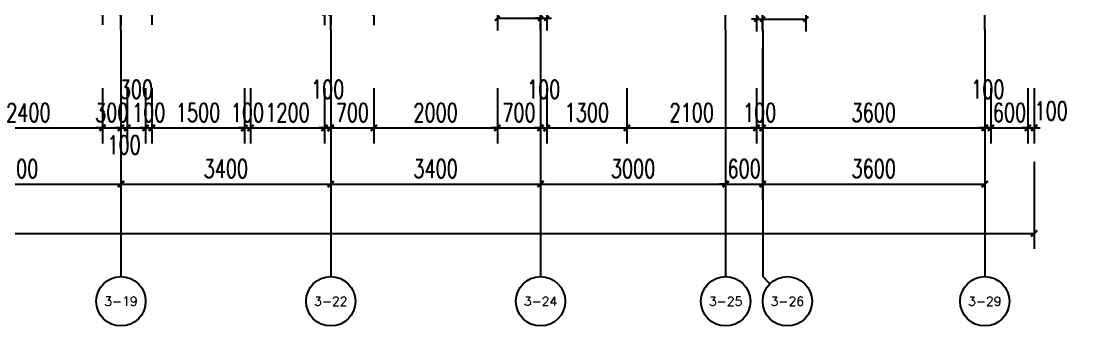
# Model space of a CAD drawing. Extents: x -59851 to 653804, y -249523 to 437614.
# Drawn here: x -11734 to 5299, y 1697 to 6638 of the extents above; entities that cross this region are included whole.
import ezdxf
from ezdxf.enums import TextEntityAlignment as Align

# ---------------------------------------------------------------- set-up
doc = ezdxf.new("R2010")
doc.units = 0
doc.header["$LTSCALE"] = 1000
doc.header["$MEASUREMENT"] = 0
for name, color, linetype in [('A-第三道尺寸线', 105, 'Continuous'), ('AXIS', 3, 'Continuous'), ('AXIS_TEXT', 7, 'Continuous'), ('DOTE', 16, 'Continuous')]:
    doc.layers.add(name, color=color, linetype=linetype)
doc.layers.add('A-第四道尺寸线(线脚尺寸)', color=105, linetype='Continuous', lineweight=5)
doc.styles.add('_TCH_AXIS', font='COMPLEX', dxfattribs={"bigfont": 'GBCBIG'})
doc.styles.add('_TCH_DIM_T3', font='SIMPLEX.shx', dxfattribs={"width": 0.705882, "bigfont": 'GBCBIG.shx'})
doc.styles.add('COMPLEX', font='COMPLEX')
doc.dimstyles.new('_TCH_ARCH&&100', dxfattribs={"dimtxt": 297.5, "dimasz": 100, "dimexe": 250, "dimexo": 300, "dimgap": 100, "dimtad": 1, "dimdec": 0, "dimzin": 0, "dimdsep": 46, "dimtxsty": '_TCH_DIM_T3', "dimblk": 'ARCHTICK', "dimcen": 0.09, "dimclrt": 7, "dimazin": 2, "dimtfac": 1, "dimtdec": 0, "dimtix": 1, "dimtmove": 2, "dimatfit": 3, "dimfxl": 0, "dimtolj": 1, "dimtzin": 0, "dimarcsym": 0})
doc.dimstyles.new('_TCH_ARCH&&80', dxfattribs={"dimtxt": 238, "dimasz": 80, "dimexe": 200, "dimexo": 240, "dimgap": 80, "dimtad": 1, "dimdec": 0, "dimzin": 0, "dimdsep": 46, "dimtxsty": '_TCH_DIM_T3', "dimblk": 'ARCHTICK', "dimcen": 0.09, "dimclrt": 7, "dimazin": 2, "dimtfac": 1, "dimtdec": 0, "dimtix": 1, "dimtmove": 2, "dimatfit": 3, "dimfxl": 0, "dimtolj": 1, "dimtzin": 0, "dimarcsym": 0})

# ---------------------------------------------------------------- blocks, each defined once
blk = doc.blocks.new('zhouxianssceng0329')
at = {"layer": 'DOTE'}
for p, q in [((3886, 132090), (3886, 156469)), ((-3314, 132090), (-3314, 148798)), ((-314, 132090), (-314, 144298)), ((-10114, 132090), (-10114, 143398)), ((-6714, 132090), (-6714, 143398)), ((286, 132090), (286, 140298))]:
    blk.add_line(p, q, dxfattribs=at)
blk = doc.blocks.new('_ArchTick')
at = {"color": 0, "linetype": 'ByBlock', "const_width": 0.4}
blk.add_lwpolyline([(-0.5, -0.5), (0.5, 0.5)], dxfattribs=at)
blk = doc.blocks.new('*D472')
at = {"layer": 'A-第四道尺寸线(线脚尺寸)', "color": 0, "lineweight": -2, "transparency": 16777216}
for p, q in [((-10414, 13758), (-10414, 13370)), ((-10114, 13758), (-10114, 13370)), ((-10414, 13570), (-10114, 13570))]:
    blk.add_line(p, q, dxfattribs=at)
at = {"layer": 'Defpoints', "color": 0, "transparency": 16777216}
for p in [(-10414, 13998), (-10114, 13998), (-10114, 13570)]:
    blk.add_point(p, dxfattribs=at)
at = {"layer": 'A-第四道尺寸线(线脚尺寸)', "color": 0, "lineweight": -2, "transparency": 16777216, "xscale": 80, "yscale": 80, "zscale": 80, "rotation": 180}
blk.add_blockref('_ArchTick', (-10414, 13570), dxfattribs=at)
at = {"layer": 'A-第四道尺寸线(线脚尺寸)', "color": 0, "lineweight": -2, "transparency": 16777216, "xscale": 80, "yscale": 80, "zscale": 80}
blk.add_blockref('_ArchTick', (-10114, 13570), dxfattribs=at)
at = {"layer": 'A-第四道尺寸线(线脚尺寸)', "color": 7, "transparency": 16777216, "insert": (-10645, 13790), "char_height": 238, "attachment_point": 5, "style": '_TCH_DIM_T3'}
blk.add_mtext('\\A1;300', dxfattribs=at)
blk = doc.blocks.new('*D473')
at = {"layer": 'A-第四道尺寸线(线脚尺寸)', "color": 0, "lineweight": -2, "transparency": 16777216}
for p, q in [((-10114, 13758), (-10114, 13370)), ((-9614, 13758), (-9614, 13370)), ((-10114, 13570), (-10194, 13570)), ((-10114, 13570), (-9614, 13570)), ((-9614, 13570), (-9534, 13570))]:
    blk.add_line(p, q, dxfattribs=at)
at = {"layer": 'Defpoints', "color": 0, "transparency": 16777216}
for p in [(-10114, 13998), (-9614, 13998), (-9614, 13570)]:
    blk.add_point(p, dxfattribs=at)
at = {"layer": 'A-第四道尺寸线(线脚尺寸)', "color": 0, "lineweight": -2, "transparency": 16777216, "xscale": 80, "yscale": 80, "zscale": 80}
blk.add_blockref('_ArchTick', (-10114, 13570), dxfattribs=at)
at = {"layer": 'A-第四道尺寸线(线脚尺寸)', "color": 0, "lineweight": -2, "transparency": 16777216, "xscale": 80, "yscale": 80, "zscale": 80, "rotation": 180}
blk.add_blockref('_ArchTick', (-9614, 13570), dxfattribs=at)
at = {"layer": 'A-第四道尺寸线(线脚尺寸)', "color": 7, "transparency": 16777216, "insert": (-9864, 13769), "char_height": 238, "attachment_point": 5, "style": '_TCH_DIM_T3'}
blk.add_mtext('\\A1;500', dxfattribs=at)
blk = doc.blocks.new('*D475')
at = {"layer": 'A-第四道尺寸线(线脚尺寸)', "color": 0, "lineweight": -2, "transparency": 16777216}
for p, q in [((-6814, 13758), (-6814, 13362)), ((-6714, 13758), (-6714, 13362)), ((-6814, 13562), (-6894, 13562)), ((-6814, 13562), (-6714, 13562)), ((-6714, 13562), (-6634, 13562))]:
    blk.add_line(p, q, dxfattribs=at)
at = {"layer": 'Defpoints', "color": 0, "transparency": 16777216}
for p in [(-6814, 13998), (-6714, 13998), (-6714, 13562)]:
    blk.add_point(p, dxfattribs=at)
at = {"layer": 'A-第四道尺寸线(线脚尺寸)', "color": 0, "lineweight": -2, "transparency": 16777216, "xscale": 80, "yscale": 80, "zscale": 80}
blk.add_blockref('_ArchTick', (-6814, 13562), dxfattribs=at)
at = {"layer": 'A-第四道尺寸线(线脚尺寸)', "color": 0, "lineweight": -2, "transparency": 16777216, "xscale": 80, "yscale": 80, "zscale": 80, "rotation": 180}
blk.add_blockref('_ArchTick', (-6714, 13562), dxfattribs=at)
at = {"layer": 'A-第四道尺寸线(线脚尺寸)', "color": 7, "transparency": 16777216, "insert": (-7034, 13782), "char_height": 238, "attachment_point": 5, "style": '_TCH_DIM_T3'}
blk.add_mtext('\\A1;100', dxfattribs=at)
blk = doc.blocks.new('*D476')
at = {"layer": 'A-第四道尺寸线(线脚尺寸)', "color": 0, "lineweight": -2, "transparency": 16777216}
for p, q in [((-6714, 13758), (-6714, 13362)), ((-6014, 13758), (-6014, 13362)), ((-6714, 13562), (-6014, 13562))]:
    blk.add_line(p, q, dxfattribs=at)
at = {"layer": 'Defpoints', "color": 0, "transparency": 16777216}
for p in [(-6714, 13998), (-6014, 13998), (-6014, 13562)]:
    blk.add_point(p, dxfattribs=at)
at = {"layer": 'A-第四道尺寸线(线脚尺寸)', "color": 0, "lineweight": -2, "transparency": 16777216, "xscale": 80, "yscale": 80, "zscale": 80, "rotation": 180}
blk.add_blockref('_ArchTick', (-6714, 13562), dxfattribs=at)
at = {"layer": 'A-第四道尺寸线(线脚尺寸)', "color": 0, "lineweight": -2, "transparency": 16777216, "xscale": 80, "yscale": 80, "zscale": 80}
blk.add_blockref('_ArchTick', (-6014, 13562), dxfattribs=at)
at = {"layer": 'A-第四道尺寸线(线脚尺寸)', "color": 7, "transparency": 16777216, "insert": (-6364, 13761), "char_height": 238, "attachment_point": 5, "style": '_TCH_DIM_T3'}
blk.add_mtext('\\A1;700', dxfattribs=at)
blk = doc.blocks.new('*D479')
at = {"layer": 'A-第四道尺寸线(线脚尺寸)', "color": 0, "lineweight": -2, "transparency": 16777216}
for p, q in [((-4014, 13758), (-4014, 13274)), ((-3314, 13758), (-3314, 13274)), ((-4014, 13474), (-3314, 13474))]:
    blk.add_line(p, q, dxfattribs=at)
at = {"layer": 'Defpoints', "color": 0, "transparency": 16777216}
for p in [(-4014, 13998), (-3314, 13998), (-3314, 13474)]:
    blk.add_point(p, dxfattribs=at)
at = {"layer": 'A-第四道尺寸线(线脚尺寸)', "color": 0, "lineweight": -2, "transparency": 16777216, "xscale": 80, "yscale": 80, "zscale": 80, "rotation": 180}
blk.add_blockref('_ArchTick', (-4014, 13474), dxfattribs=at)
at = {"layer": 'A-第四道尺寸线(线脚尺寸)', "color": 0, "lineweight": -2, "transparency": 16777216, "xscale": 80, "yscale": 80, "zscale": 80}
blk.add_blockref('_ArchTick', (-3314, 13474), dxfattribs=at)
at = {"layer": 'A-第四道尺寸线(线脚尺寸)', "color": 7, "transparency": 16777216, "insert": (-3664, 13673), "char_height": 238, "attachment_point": 5, "style": '_TCH_DIM_T3'}
blk.add_mtext('\\A1;700', dxfattribs=at)
blk = doc.blocks.new('*D480')
at = {"layer": 'A-第四道尺寸线(线脚尺寸)', "color": 0, "lineweight": -2, "transparency": 16777216}
for p, q in [((-3314, 13758), (-3314, 13274)), ((-3214, 13758), (-3214, 13274)), ((-3314, 13474), (-3394, 13474)), ((-3314, 13474), (-3214, 13474)), ((-3214, 13474), (-3134, 13474))]:
    blk.add_line(p, q, dxfattribs=at)
at = {"layer": 'Defpoints', "color": 0, "transparency": 16777216}
for p in [(-3314, 13998), (-3214, 13998), (-3214, 13474)]:
    blk.add_point(p, dxfattribs=at)
at = {"layer": 'A-第四道尺寸线(线脚尺寸)', "color": 0, "lineweight": -2, "transparency": 16777216, "xscale": 80, "yscale": 80, "zscale": 80}
blk.add_blockref('_ArchTick', (-3314, 13474), dxfattribs=at)
at = {"layer": 'A-第四道尺寸线(线脚尺寸)', "color": 0, "lineweight": -2, "transparency": 16777216, "xscale": 80, "yscale": 80, "zscale": 80, "rotation": 180}
blk.add_blockref('_ArchTick', (-3214, 13474), dxfattribs=at)
at = {"layer": 'A-第四道尺寸线(线脚尺寸)', "color": 7, "transparency": 16777216, "insert": (-2994, 13694), "char_height": 238, "attachment_point": 5, "style": '_TCH_DIM_T3'}
blk.add_mtext('\\A1;100', dxfattribs=at)
blk = doc.blocks.new('*D481')
at = {"layer": 'A-第四道尺寸线(线脚尺寸)', "color": 0, "lineweight": -2, "transparency": 16777216}
for p, q in [((186, 13758), (186, 13261)), ((286, 13758), (286, 13261)), ((186, 13461), (106, 13461)), ((186, 13461), (286, 13461)), ((286, 13461), (366, 13461))]:
    blk.add_line(p, q, dxfattribs=at)
at = {"layer": 'Defpoints', "color": 0, "transparency": 16777216}
for p in [(186, 13998), (286, 13998), (286, 13461)]:
    blk.add_point(p, dxfattribs=at)
at = {"layer": 'A-第四道尺寸线(线脚尺寸)', "color": 0, "lineweight": -2, "transparency": 16777216, "xscale": 80, "yscale": 80, "zscale": 80}
blk.add_blockref('_ArchTick', (186, 13461), dxfattribs=at)
at = {"layer": 'A-第四道尺寸线(线脚尺寸)', "color": 0, "lineweight": -2, "transparency": 16777216, "xscale": 80, "yscale": 80, "zscale": 80, "rotation": 180}
blk.add_blockref('_ArchTick', (286, 13461), dxfattribs=at)
at = {"layer": 'A-第四道尺寸线(线脚尺寸)', "color": 7, "transparency": 16777216, "insert": (-34, 13681), "char_height": 238, "attachment_point": 5, "style": '_TCH_DIM_T3'}
blk.add_mtext('\\A1;100', dxfattribs=at)
blk = doc.blocks.new('*D482')
at = {"layer": 'A-第四道尺寸线(线脚尺寸)', "color": 0, "lineweight": -2, "transparency": 16777216}
for p, q in [((286, 13758), (286, 13261)), ((986, 13758), (986, 13261)), ((286, 13461), (986, 13461))]:
    blk.add_line(p, q, dxfattribs=at)
at = {"layer": 'Defpoints', "color": 0, "transparency": 16777216}
for p in [(286, 13998), (986, 13998), (986, 13461)]:
    blk.add_point(p, dxfattribs=at)
at = {"layer": 'A-第四道尺寸线(线脚尺寸)', "color": 0, "lineweight": -2, "transparency": 16777216, "xscale": 80, "yscale": 80, "zscale": 80, "rotation": 180}
blk.add_blockref('_ArchTick', (286, 13461), dxfattribs=at)
at = {"layer": 'A-第四道尺寸线(线脚尺寸)', "color": 0, "lineweight": -2, "transparency": 16777216, "xscale": 80, "yscale": 80, "zscale": 80}
blk.add_blockref('_ArchTick', (986, 13461), dxfattribs=at)
at = {"layer": 'A-第四道尺寸线(线脚尺寸)', "color": 7, "transparency": 16777216, "insert": (636, 13660), "char_height": 238, "attachment_point": 5, "style": '_TCH_DIM_T3'}
blk.add_mtext('\\A1;700', dxfattribs=at)
blk = doc.blocks.new('*D2358')
at = {"layer": 'A-第三道尺寸线', "color": 0, "lineweight": -2, "transparency": 16777216}
for p, q in [((4586, 5550), (4586, 4656)), ((4686, 5550), (4686, 4656)), ((4586, 4906), (4486, 4906)), ((4586, 4906), (4686, 4906)), ((4686, 4906), (4786, 4906))]:
    blk.add_line(p, q, dxfattribs=at)
at = {"layer": 'Defpoints', "color": 0, "transparency": 16777216}
for p in [(4586, 5850), (4686, 5850), (4686, 4906)]:
    blk.add_point(p, dxfattribs=at)
at = {"layer": 'A-第三道尺寸线', "color": 0, "lineweight": -2, "transparency": 16777216, "xscale": 100, "yscale": 100, "zscale": 100}
blk.add_blockref('_ArchTick', (4586, 4906), dxfattribs=at)
at = {"layer": 'A-第三道尺寸线', "color": 0, "lineweight": -2, "transparency": 16777216, "xscale": 100, "yscale": 100, "zscale": 100, "rotation": 180}
blk.add_blockref('_ArchTick', (4686, 4906), dxfattribs=at)
at = {"layer": 'A-第三道尺寸线', "color": 7, "transparency": 16777216, "insert": (4961, 5181), "char_height": 297.5, "attachment_point": 5, "style": '_TCH_DIM_T3'}
blk.add_mtext('\\A1;100', dxfattribs=at)
blk = doc.blocks.new('*D2359')
at = {"layer": 'A-第三道尺寸线', "color": 0, "lineweight": -2, "transparency": 16777216}
for p, q in [((3986, 5550), (3986, 4656)), ((4586, 5550), (4586, 4656)), ((3986, 4906), (3886, 4906)), ((3986, 4906), (4586, 4906)), ((4586, 4906), (4686, 4906))]:
    blk.add_line(p, q, dxfattribs=at)
at = {"layer": 'Defpoints', "color": 0, "transparency": 16777216}
for p in [(3986, 5850), (4586, 5850), (4586, 4906)]:
    blk.add_point(p, dxfattribs=at)
at = {"layer": 'A-第三道尺寸线', "color": 0, "lineweight": -2, "transparency": 16777216, "xscale": 100, "yscale": 100, "zscale": 100}
blk.add_blockref('_ArchTick', (3986, 4906), dxfattribs=at)
at = {"layer": 'A-第三道尺寸线', "color": 0, "lineweight": -2, "transparency": 16777216, "xscale": 100, "yscale": 100, "zscale": 100, "rotation": 180}
blk.add_blockref('_ArchTick', (4586, 4906), dxfattribs=at)
at = {"layer": 'A-第三道尺寸线', "color": 7, "transparency": 16777216, "insert": (4286, 5155), "char_height": 297.5, "attachment_point": 5, "style": '_TCH_DIM_T3'}
blk.add_mtext('\\A1;600', dxfattribs=at)
blk = doc.blocks.new('*D2360')
at = {"layer": 'A-第三道尺寸线', "color": 0, "lineweight": -2, "transparency": 16777216}
for p, q in [((3886, 5550), (3886, 4656)), ((3986, 5550), (3986, 4656)), ((3886, 4906), (3786, 4906)), ((3886, 4906), (3986, 4906)), ((3986, 4906), (4086, 4906))]:
    blk.add_line(p, q, dxfattribs=at)
at = {"layer": 'Defpoints', "color": 0, "transparency": 16777216}
for p in [(3886, 5850), (3986, 5850), (3986, 4906)]:
    blk.add_point(p, dxfattribs=at)
at = {"layer": 'A-第三道尺寸线', "color": 0, "lineweight": -2, "transparency": 16777216, "xscale": 100, "yscale": 100, "zscale": 100}
blk.add_blockref('_ArchTick', (3886, 4906), dxfattribs=at)
at = {"layer": 'A-第三道尺寸线', "color": 0, "lineweight": -2, "transparency": 16777216, "xscale": 100, "yscale": 100, "zscale": 100, "rotation": 180}
blk.add_blockref('_ArchTick', (3986, 4906), dxfattribs=at)
at = {"layer": 'A-第三道尺寸线', "color": 7, "transparency": 16777216, "insert": (3936, 5531), "char_height": 297.5, "attachment_point": 5, "style": '_TCH_DIM_T3'}
blk.add_mtext('\\A1;100', dxfattribs=at)
blk = doc.blocks.new('*D2361')
at = {"layer": 'A-第三道尺寸线', "color": 0, "lineweight": -2, "transparency": 16777216}
for p, q in [((286, 5550), (286, 4656)), ((3886, 5550), (3886, 4656)), ((286, 4906), (3886, 4906))]:
    blk.add_line(p, q, dxfattribs=at)
at = {"layer": 'Defpoints', "color": 0, "transparency": 16777216}
for p in [(286, 5850), (3886, 5850), (3886, 4906)]:
    blk.add_point(p, dxfattribs=at)
at = {"layer": 'A-第三道尺寸线', "color": 0, "lineweight": -2, "transparency": 16777216, "xscale": 100, "yscale": 100, "zscale": 100, "rotation": 180}
blk.add_blockref('_ArchTick', (286, 4906), dxfattribs=at)
at = {"layer": 'A-第三道尺寸线', "color": 0, "lineweight": -2, "transparency": 16777216, "xscale": 100, "yscale": 100, "zscale": 100}
blk.add_blockref('_ArchTick', (3886, 4906), dxfattribs=at)
at = {"layer": 'A-第三道尺寸线', "color": 7, "transparency": 16777216, "insert": (2086, 5155), "char_height": 297.5, "attachment_point": 5, "style": '_TCH_DIM_T3'}
blk.add_mtext('\\A1;3600', dxfattribs=at)
blk = doc.blocks.new('*D2362')
at = {"layer": 'A-第三道尺寸线', "color": 0, "lineweight": -2, "transparency": 16777216}
for p, q in [((186, 5550), (186, 4656)), ((286, 5550), (286, 4656)), ((186, 4906), (86, 4906)), ((186, 4906), (286, 4906)), ((286, 4906), (386, 4906))]:
    blk.add_line(p, q, dxfattribs=at)
at = {"layer": 'Defpoints', "color": 0, "transparency": 16777216}
for p in [(186, 5850), (286, 5850), (286, 4906)]:
    blk.add_point(p, dxfattribs=at)
at = {"layer": 'A-第三道尺寸线', "color": 0, "lineweight": -2, "transparency": 16777216, "xscale": 100, "yscale": 100, "zscale": 100}
blk.add_blockref('_ArchTick', (186, 4906), dxfattribs=at)
at = {"layer": 'A-第三道尺寸线', "color": 0, "lineweight": -2, "transparency": 16777216, "xscale": 100, "yscale": 100, "zscale": 100, "rotation": 180}
blk.add_blockref('_ArchTick', (286, 4906), dxfattribs=at)
at = {"layer": 'A-第三道尺寸线', "color": 7, "transparency": 16777216, "insert": (236, 5155), "char_height": 297.5, "attachment_point": 5, "style": '_TCH_DIM_T3'}
blk.add_mtext('\\A1;100', dxfattribs=at)
blk = doc.blocks.new('*D2363')
at = {"layer": 'A-第三道尺寸线', "color": 0, "lineweight": -2, "transparency": 16777216}
for p, q in [((-1914, 5550), (-1914, 4656)), ((186, 5550), (186, 4656)), ((-1914, 4906), (186, 4906))]:
    blk.add_line(p, q, dxfattribs=at)
at = {"layer": 'Defpoints', "color": 0, "transparency": 16777216}
for p in [(-1914, 5850), (186, 5850), (186, 4906)]:
    blk.add_point(p, dxfattribs=at)
at = {"layer": 'A-第三道尺寸线', "color": 0, "lineweight": -2, "transparency": 16777216, "xscale": 100, "yscale": 100, "zscale": 100, "rotation": 180}
blk.add_blockref('_ArchTick', (-1914, 4906), dxfattribs=at)
at = {"layer": 'A-第三道尺寸线', "color": 0, "lineweight": -2, "transparency": 16777216, "xscale": 100, "yscale": 100, "zscale": 100}
blk.add_blockref('_ArchTick', (186, 4906), dxfattribs=at)
at = {"layer": 'A-第三道尺寸线', "color": 7, "transparency": 16777216, "insert": (-864, 5155), "char_height": 297.5, "attachment_point": 5, "style": '_TCH_DIM_T3'}
blk.add_mtext('\\A1;2100', dxfattribs=at)
blk = doc.blocks.new('*D2364')
at = {"layer": 'A-第三道尺寸线', "color": 0, "lineweight": -2, "transparency": 16777216}
for p, q in [((-3214, 5550), (-3214, 4656)), ((-1914, 5550), (-1914, 4656)), ((-3214, 4906), (-1914, 4906))]:
    blk.add_line(p, q, dxfattribs=at)
at = {"layer": 'Defpoints', "color": 0, "transparency": 16777216}
for p in [(-3214, 5850), (-1914, 5850), (-1914, 4906)]:
    blk.add_point(p, dxfattribs=at)
at = {"layer": 'A-第三道尺寸线', "color": 0, "lineweight": -2, "transparency": 16777216, "xscale": 100, "yscale": 100, "zscale": 100, "rotation": 180}
blk.add_blockref('_ArchTick', (-3214, 4906), dxfattribs=at)
at = {"layer": 'A-第三道尺寸线', "color": 0, "lineweight": -2, "transparency": 16777216, "xscale": 100, "yscale": 100, "zscale": 100}
blk.add_blockref('_ArchTick', (-1914, 4906), dxfattribs=at)
at = {"layer": 'A-第三道尺寸线', "color": 7, "transparency": 16777216, "insert": (-2564, 5155), "char_height": 297.5, "attachment_point": 5, "style": '_TCH_DIM_T3'}
blk.add_mtext('\\A1;1300', dxfattribs=at)
blk = doc.blocks.new('*D2365')
at = {"layer": 'A-第三道尺寸线', "color": 0, "lineweight": -2, "transparency": 16777216}
for p, q in [((-3314, 5550), (-3314, 4656)), ((-3214, 5550), (-3214, 4656)), ((-3314, 4906), (-3414, 4906)), ((-3314, 4906), (-3214, 4906)), ((-3214, 4906), (-3114, 4906))]:
    blk.add_line(p, q, dxfattribs=at)
at = {"layer": 'Defpoints', "color": 0, "transparency": 16777216}
for p in [(-3314, 5850), (-3214, 5850), (-3214, 4906)]:
    blk.add_point(p, dxfattribs=at)
at = {"layer": 'A-第三道尺寸线', "color": 0, "lineweight": -2, "transparency": 16777216, "xscale": 100, "yscale": 100, "zscale": 100}
blk.add_blockref('_ArchTick', (-3314, 4906), dxfattribs=at)
at = {"layer": 'A-第三道尺寸线', "color": 0, "lineweight": -2, "transparency": 16777216, "xscale": 100, "yscale": 100, "zscale": 100, "rotation": 180}
blk.add_blockref('_ArchTick', (-3214, 4906), dxfattribs=at)
at = {"layer": 'A-第三道尺寸线', "color": 7, "transparency": 16777216, "insert": (-3264, 5531), "char_height": 297.5, "attachment_point": 5, "style": '_TCH_DIM_T3'}
blk.add_mtext('\\A1;100', dxfattribs=at)
blk = doc.blocks.new('*D2366')
at = {"layer": 'A-第三道尺寸线', "color": 0, "lineweight": -2, "transparency": 16777216}
for p, q in [((-4014, 5550), (-4014, 4656)), ((-3314, 5550), (-3314, 4656)), ((-4014, 4906), (-4114, 4906)), ((-4014, 4906), (-3314, 4906)), ((-3314, 4906), (-3214, 4906))]:
    blk.add_line(p, q, dxfattribs=at)
at = {"layer": 'Defpoints', "color": 0, "transparency": 16777216}
for p in [(-4014, 5850), (-3314, 5850), (-3314, 4906)]:
    blk.add_point(p, dxfattribs=at)
at = {"layer": 'A-第三道尺寸线', "color": 0, "lineweight": -2, "transparency": 16777216, "xscale": 100, "yscale": 100, "zscale": 100}
blk.add_blockref('_ArchTick', (-4014, 4906), dxfattribs=at)
at = {"layer": 'A-第三道尺寸线', "color": 0, "lineweight": -2, "transparency": 16777216, "xscale": 100, "yscale": 100, "zscale": 100, "rotation": 180}
blk.add_blockref('_ArchTick', (-3314, 4906), dxfattribs=at)
at = {"layer": 'A-第三道尺寸线', "color": 7, "transparency": 16777216, "insert": (-3664, 5155), "char_height": 297.5, "attachment_point": 5, "style": '_TCH_DIM_T3'}
blk.add_mtext('\\A1;700', dxfattribs=at)
blk = doc.blocks.new('*D2367')
at = {"layer": 'A-第三道尺寸线', "color": 0, "lineweight": -2, "transparency": 16777216}
for p, q in [((-6014, 5550), (-6014, 4656)), ((-4014, 5550), (-4014, 4656)), ((-6014, 4906), (-4014, 4906))]:
    blk.add_line(p, q, dxfattribs=at)
at = {"layer": 'Defpoints', "color": 0, "transparency": 16777216}
for p in [(-6014, 5850), (-4014, 5850), (-4014, 4906)]:
    blk.add_point(p, dxfattribs=at)
at = {"layer": 'A-第三道尺寸线', "color": 0, "lineweight": -2, "transparency": 16777216, "xscale": 100, "yscale": 100, "zscale": 100, "rotation": 180}
blk.add_blockref('_ArchTick', (-6014, 4906), dxfattribs=at)
at = {"layer": 'A-第三道尺寸线', "color": 0, "lineweight": -2, "transparency": 16777216, "xscale": 100, "yscale": 100, "zscale": 100}
blk.add_blockref('_ArchTick', (-4014, 4906), dxfattribs=at)
at = {"layer": 'A-第三道尺寸线', "color": 7, "transparency": 16777216, "insert": (-5014, 5155), "char_height": 297.5, "attachment_point": 5, "style": '_TCH_DIM_T3'}
blk.add_mtext('\\A1;2000', dxfattribs=at)
blk = doc.blocks.new('*D2368')
at = {"layer": 'A-第三道尺寸线', "color": 0, "lineweight": -2, "transparency": 16777216}
for p, q in [((-6714, 5550), (-6714, 4656)), ((-6014, 5550), (-6014, 4656)), ((-6714, 4906), (-6814, 4906)), ((-6714, 4906), (-6014, 4906)), ((-6014, 4906), (-5914, 4906))]:
    blk.add_line(p, q, dxfattribs=at)
at = {"layer": 'Defpoints', "color": 0, "transparency": 16777216}
for p in [(-6714, 5850), (-6014, 5850), (-6014, 4906)]:
    blk.add_point(p, dxfattribs=at)
at = {"layer": 'A-第三道尺寸线', "color": 0, "lineweight": -2, "transparency": 16777216, "xscale": 100, "yscale": 100, "zscale": 100}
blk.add_blockref('_ArchTick', (-6714, 4906), dxfattribs=at)
at = {"layer": 'A-第三道尺寸线', "color": 0, "lineweight": -2, "transparency": 16777216, "xscale": 100, "yscale": 100, "zscale": 100, "rotation": 180}
blk.add_blockref('_ArchTick', (-6014, 4906), dxfattribs=at)
at = {"layer": 'A-第三道尺寸线', "color": 7, "transparency": 16777216, "insert": (-6364, 5155), "char_height": 297.5, "attachment_point": 5, "style": '_TCH_DIM_T3'}
blk.add_mtext('\\A1;700', dxfattribs=at)
blk = doc.blocks.new('*D2369')
at = {"layer": 'A-第三道尺寸线', "color": 0, "lineweight": -2, "transparency": 16777216}
for p, q in [((-6814, 5550), (-6814, 4656)), ((-6714, 5550), (-6714, 4656)), ((-6814, 4906), (-6914, 4906)), ((-6814, 4906), (-6714, 4906)), ((-6714, 4906), (-6614, 4906))]:
    blk.add_line(p, q, dxfattribs=at)
at = {"layer": 'Defpoints', "color": 0, "transparency": 16777216}
for p in [(-6814, 5850), (-6714, 5850), (-6714, 4906)]:
    blk.add_point(p, dxfattribs=at)
at = {"layer": 'A-第三道尺寸线', "color": 0, "lineweight": -2, "transparency": 16777216, "xscale": 100, "yscale": 100, "zscale": 100}
blk.add_blockref('_ArchTick', (-6814, 4906), dxfattribs=at)
at = {"layer": 'A-第三道尺寸线', "color": 0, "lineweight": -2, "transparency": 16777216, "xscale": 100, "yscale": 100, "zscale": 100, "rotation": 180}
blk.add_blockref('_ArchTick', (-6714, 4906), dxfattribs=at)
at = {"layer": 'A-第三道尺寸线', "color": 7, "transparency": 16777216, "insert": (-6764, 5531), "char_height": 297.5, "attachment_point": 5, "style": '_TCH_DIM_T3'}
blk.add_mtext('\\A1;100', dxfattribs=at)
blk = doc.blocks.new('*D2370')
at = {"layer": 'A-第三道尺寸线', "color": 0, "lineweight": -2, "transparency": 16777216}
for p, q in [((-8014, 5550), (-8014, 4656)), ((-6814, 5550), (-6814, 4656)), ((-8014, 4906), (-6814, 4906))]:
    blk.add_line(p, q, dxfattribs=at)
at = {"layer": 'Defpoints', "color": 0, "transparency": 16777216}
for p in [(-8014, 5850), (-6814, 5850), (-6814, 4906)]:
    blk.add_point(p, dxfattribs=at)
at = {"layer": 'A-第三道尺寸线', "color": 0, "lineweight": -2, "transparency": 16777216, "xscale": 100, "yscale": 100, "zscale": 100, "rotation": 180}
blk.add_blockref('_ArchTick', (-8014, 4906), dxfattribs=at)
at = {"layer": 'A-第三道尺寸线', "color": 0, "lineweight": -2, "transparency": 16777216, "xscale": 100, "yscale": 100, "zscale": 100}
blk.add_blockref('_ArchTick', (-6814, 4906), dxfattribs=at)
at = {"layer": 'A-第三道尺寸线', "color": 7, "transparency": 16777216, "insert": (-7414, 5155), "char_height": 297.5, "attachment_point": 5, "style": '_TCH_DIM_T3'}
blk.add_mtext('\\A1;1200', dxfattribs=at)
blk = doc.blocks.new('*D2371')
at = {"layer": 'A-第三道尺寸线', "color": 0, "lineweight": -2, "transparency": 16777216}
for p, q in [((-8114, 5550), (-8114, 4656)), ((-8014, 5550), (-8014, 4656)), ((-8114, 4906), (-8214, 4906)), ((-8114, 4906), (-8014, 4906)), ((-8014, 4906), (-7914, 4906))]:
    blk.add_line(p, q, dxfattribs=at)
at = {"layer": 'Defpoints', "color": 0, "transparency": 16777216}
for p in [(-8114, 5850), (-8014, 5850), (-8014, 4906)]:
    blk.add_point(p, dxfattribs=at)
at = {"layer": 'A-第三道尺寸线', "color": 0, "lineweight": -2, "transparency": 16777216, "xscale": 100, "yscale": 100, "zscale": 100}
blk.add_blockref('_ArchTick', (-8114, 4906), dxfattribs=at)
at = {"layer": 'A-第三道尺寸线', "color": 0, "lineweight": -2, "transparency": 16777216, "xscale": 100, "yscale": 100, "zscale": 100, "rotation": 180}
blk.add_blockref('_ArchTick', (-8014, 4906), dxfattribs=at)
at = {"layer": 'A-第三道尺寸线', "color": 7, "transparency": 16777216, "insert": (-8064, 5155), "char_height": 297.5, "attachment_point": 5, "style": '_TCH_DIM_T3'}
blk.add_mtext('\\A1;100', dxfattribs=at)
blk = doc.blocks.new('*D2372')
at = {"layer": 'A-第三道尺寸线', "color": 0, "lineweight": -2, "transparency": 16777216}
for p, q in [((-9614, 5550), (-9614, 4656)), ((-8114, 5550), (-8114, 4656)), ((-9614, 4906), (-8114, 4906))]:
    blk.add_line(p, q, dxfattribs=at)
at = {"layer": 'Defpoints', "color": 0, "transparency": 16777216}
for p in [(-9614, 5850), (-8114, 5850), (-8114, 4906)]:
    blk.add_point(p, dxfattribs=at)
at = {"layer": 'A-第三道尺寸线', "color": 0, "lineweight": -2, "transparency": 16777216, "xscale": 100, "yscale": 100, "zscale": 100, "rotation": 180}
blk.add_blockref('_ArchTick', (-9614, 4906), dxfattribs=at)
at = {"layer": 'A-第三道尺寸线', "color": 0, "lineweight": -2, "transparency": 16777216, "xscale": 100, "yscale": 100, "zscale": 100}
blk.add_blockref('_ArchTick', (-8114, 4906), dxfattribs=at)
at = {"layer": 'A-第三道尺寸线', "color": 7, "transparency": 16777216, "insert": (-8864, 5155), "char_height": 297.5, "attachment_point": 5, "style": '_TCH_DIM_T3'}
blk.add_mtext('\\A1;1500', dxfattribs=at)
blk = doc.blocks.new('*D2373')
at = {"layer": 'A-第三道尺寸线', "color": 0, "lineweight": -2, "transparency": 16777216}
for p, q in [((-9714, 5550), (-9714, 4656)), ((-9614, 5550), (-9614, 4656)), ((-9714, 4906), (-9814, 4906)), ((-9714, 4906), (-9614, 4906)), ((-9614, 4906), (-9514, 4906))]:
    blk.add_line(p, q, dxfattribs=at)
at = {"layer": 'Defpoints', "color": 0, "transparency": 16777216}
for p in [(-9714, 5850), (-9614, 5850), (-9614, 4906)]:
    blk.add_point(p, dxfattribs=at)
at = {"layer": 'A-第三道尺寸线', "color": 0, "lineweight": -2, "transparency": 16777216, "xscale": 100, "yscale": 100, "zscale": 100}
blk.add_blockref('_ArchTick', (-9714, 4906), dxfattribs=at)
at = {"layer": 'A-第三道尺寸线', "color": 0, "lineweight": -2, "transparency": 16777216, "xscale": 100, "yscale": 100, "zscale": 100, "rotation": 180}
blk.add_blockref('_ArchTick', (-9614, 4906), dxfattribs=at)
at = {"layer": 'A-第三道尺寸线', "color": 7, "transparency": 16777216, "insert": (-9664, 5155), "char_height": 297.5, "attachment_point": 5, "style": '_TCH_DIM_T3'}
blk.add_mtext('\\A1;100', dxfattribs=at)
blk = doc.blocks.new('*D2374')
at = {"layer": 'A-第三道尺寸线', "color": 0, "lineweight": -2, "transparency": 16777216}
for p, q in [((-10014, 5550), (-10014, 4656)), ((-9714, 5550), (-9714, 4656)), ((-10014, 4906), (-9714, 4906))]:
    blk.add_line(p, q, dxfattribs=at)
at = {"layer": 'Defpoints', "color": 0, "transparency": 16777216}
for p in [(-10014, 5850), (-9714, 5850), (-9714, 4906)]:
    blk.add_point(p, dxfattribs=at)
at = {"layer": 'A-第三道尺寸线', "color": 0, "lineweight": -2, "transparency": 16777216, "xscale": 100, "yscale": 100, "zscale": 100, "rotation": 180}
blk.add_blockref('_ArchTick', (-10014, 4906), dxfattribs=at)
at = {"layer": 'A-第三道尺寸线', "color": 0, "lineweight": -2, "transparency": 16777216, "xscale": 100, "yscale": 100, "zscale": 100}
blk.add_blockref('_ArchTick', (-9714, 4906), dxfattribs=at)
at = {"layer": 'A-第三道尺寸线', "color": 7, "transparency": 16777216, "insert": (-9864, 5531), "char_height": 297.5, "attachment_point": 5, "style": '_TCH_DIM_T3'}
blk.add_mtext('\\A1;300', dxfattribs=at)
blk = doc.blocks.new('*D2375')
at = {"layer": 'A-第三道尺寸线', "color": 0, "lineweight": -2, "transparency": 16777216}
for p, q in [((-10114, 5550), (-10114, 4656)), ((-10014, 5550), (-10014, 4656)), ((-10114, 4906), (-10214, 4906)), ((-10114, 4906), (-10014, 4906)), ((-10014, 4906), (-9914, 4906))]:
    blk.add_line(p, q, dxfattribs=at)
at = {"layer": 'Defpoints', "color": 0, "transparency": 16777216}
for p in [(-10114, 5850), (-10014, 5850), (-10014, 4906)]:
    blk.add_point(p, dxfattribs=at)
at = {"layer": 'A-第三道尺寸线', "color": 0, "lineweight": -2, "transparency": 16777216, "xscale": 100, "yscale": 100, "zscale": 100}
blk.add_blockref('_ArchTick', (-10114, 4906), dxfattribs=at)
at = {"layer": 'A-第三道尺寸线', "color": 0, "lineweight": -2, "transparency": 16777216, "xscale": 100, "yscale": 100, "zscale": 100, "rotation": 180}
blk.add_blockref('_ArchTick', (-10014, 4906), dxfattribs=at)
at = {"layer": 'A-第三道尺寸线', "color": 7, "transparency": 16777216, "insert": (-10064, 4631), "char_height": 297.5, "attachment_point": 5, "style": '_TCH_DIM_T3'}
blk.add_mtext('\\A1;100', dxfattribs=at)
blk = doc.blocks.new('*D2376')
at = {"layer": 'A-第三道尺寸线', "color": 0, "lineweight": -2, "transparency": 16777216}
for p, q in [((-10414, 5550), (-10414, 4656)), ((-10114, 5550), (-10114, 4656)), ((-10414, 4906), (-10514, 4906)), ((-10414, 4906), (-10114, 4906)), ((-10114, 4906), (-10014, 4906))]:
    blk.add_line(p, q, dxfattribs=at)
at = {"layer": 'Defpoints', "color": 0, "transparency": 16777216}
for p in [(-10414, 5850), (-10114, 5850), (-10114, 4906)]:
    blk.add_point(p, dxfattribs=at)
at = {"layer": 'A-第三道尺寸线', "color": 0, "lineweight": -2, "transparency": 16777216, "xscale": 100, "yscale": 100, "zscale": 100}
blk.add_blockref('_ArchTick', (-10414, 4906), dxfattribs=at)
at = {"layer": 'A-第三道尺寸线', "color": 0, "lineweight": -2, "transparency": 16777216, "xscale": 100, "yscale": 100, "zscale": 100, "rotation": 180}
blk.add_blockref('_ArchTick', (-10114, 4906), dxfattribs=at)
at = {"layer": 'A-第三道尺寸线', "color": 7, "transparency": 16777216, "insert": (-10264, 5155), "char_height": 297.5, "attachment_point": 5, "style": '_TCH_DIM_T3'}
blk.add_mtext('\\A1;300', dxfattribs=at)
blk = doc.blocks.new('*D2377')
at = {"layer": 'A-第三道尺寸线', "color": 0, "lineweight": -2, "transparency": 16777216}
for p, q in [((-12814, 5550), (-12814, 4656)), ((-10414, 5550), (-10414, 4656)), ((-12814, 4906), (-10414, 4906))]:
    blk.add_line(p, q, dxfattribs=at)
at = {"layer": 'Defpoints', "color": 0, "transparency": 16777216}
for p in [(-12814, 5850), (-10414, 5850), (-10414, 4906)]:
    blk.add_point(p, dxfattribs=at)
at = {"layer": 'A-第三道尺寸线', "color": 0, "lineweight": -2, "transparency": 16777216, "xscale": 100, "yscale": 100, "zscale": 100, "rotation": 180}
blk.add_blockref('_ArchTick', (-12814, 4906), dxfattribs=at)
at = {"layer": 'A-第三道尺寸线', "color": 0, "lineweight": -2, "transparency": 16777216, "xscale": 100, "yscale": 100, "zscale": 100}
blk.add_blockref('_ArchTick', (-10414, 4906), dxfattribs=at)
at = {"layer": 'A-第三道尺寸线', "color": 7, "transparency": 16777216, "insert": (-11614, 5155), "char_height": 297.5, "attachment_point": 5, "style": '_TCH_DIM_T3'}
blk.add_mtext('\\A1;2400', dxfattribs=at)
blk = doc.blocks.new('*D3386')
at = {"layer": 'AXIS', "color": 0, "lineweight": -2, "transparency": 16777216}
for p, q in [((-13514, 6197), (-13514, 3747)), ((-10114, 6197), (-10114, 3747)), ((-13514, 3997), (-10114, 3997))]:
    blk.add_line(p, q, dxfattribs=at)
at = {"layer": 'Defpoints', "color": 0, "transparency": 16777216}
for p in [(-13514, 6497), (-10114, 6497), (-10114, 3997)]:
    blk.add_point(p, dxfattribs=at)
at = {"layer": 'AXIS', "color": 0, "lineweight": -2, "transparency": 16777216, "xscale": 100, "yscale": 100, "zscale": 100, "rotation": 180}
blk.add_blockref('_ArchTick', (-13514, 3997), dxfattribs=at)
at = {"layer": 'AXIS', "color": 0, "lineweight": -2, "transparency": 16777216, "xscale": 100, "yscale": 100, "zscale": 100}
blk.add_blockref('_ArchTick', (-10114, 3997), dxfattribs=at)
at = {"layer": 'AXIS', "color": 7, "transparency": 16777216, "insert": (-11814, 4246), "char_height": 297.5, "attachment_point": 5, "style": '_TCH_DIM_T3'}
blk.add_mtext('\\A1;3400', dxfattribs=at)
blk = doc.blocks.new('*D3387')
at = {"layer": 'AXIS', "color": 0, "lineweight": -2, "transparency": 16777216}
for p, q in [((-10114, 6197), (-10114, 3747)), ((-6714, 6197), (-6714, 3747)), ((-10114, 3997), (-6714, 3997))]:
    blk.add_line(p, q, dxfattribs=at)
at = {"layer": 'Defpoints', "color": 0, "transparency": 16777216}
for p in [(-10114, 6497), (-6714, 6497), (-6714, 3997)]:
    blk.add_point(p, dxfattribs=at)
at = {"layer": 'AXIS', "color": 0, "lineweight": -2, "transparency": 16777216, "xscale": 100, "yscale": 100, "zscale": 100, "rotation": 180}
blk.add_blockref('_ArchTick', (-10114, 3997), dxfattribs=at)
at = {"layer": 'AXIS', "color": 0, "lineweight": -2, "transparency": 16777216, "xscale": 100, "yscale": 100, "zscale": 100}
blk.add_blockref('_ArchTick', (-6714, 3997), dxfattribs=at)
at = {"layer": 'AXIS', "color": 7, "transparency": 16777216, "insert": (-8414, 4246), "char_height": 297.5, "attachment_point": 5, "style": '_TCH_DIM_T3'}
blk.add_mtext('\\A1;3400', dxfattribs=at)
blk = doc.blocks.new('*D3388')
at = {"layer": 'AXIS', "color": 0, "lineweight": -2, "transparency": 16777216}
for p, q in [((-6714, 6197), (-6714, 3747)), ((-3314, 6197), (-3314, 3747)), ((-6714, 3997), (-3314, 3997))]:
    blk.add_line(p, q, dxfattribs=at)
at = {"layer": 'Defpoints', "color": 0, "transparency": 16777216}
for p in [(-6714, 6497), (-3314, 6497), (-3314, 3997)]:
    blk.add_point(p, dxfattribs=at)
at = {"layer": 'AXIS', "color": 0, "lineweight": -2, "transparency": 16777216, "xscale": 100, "yscale": 100, "zscale": 100, "rotation": 180}
blk.add_blockref('_ArchTick', (-6714, 3997), dxfattribs=at)
at = {"layer": 'AXIS', "color": 0, "lineweight": -2, "transparency": 16777216, "xscale": 100, "yscale": 100, "zscale": 100}
blk.add_blockref('_ArchTick', (-3314, 3997), dxfattribs=at)
at = {"layer": 'AXIS', "color": 7, "transparency": 16777216, "insert": (-5014, 4246), "char_height": 297.5, "attachment_point": 5, "style": '_TCH_DIM_T3'}
blk.add_mtext('\\A1;3400', dxfattribs=at)
blk = doc.blocks.new('*D3389')
at = {"layer": 'AXIS', "color": 0, "lineweight": -2, "transparency": 16777216}
for p, q in [((-3314, 6197), (-3314, 3747)), ((-314, 6197), (-314, 3747)), ((-3314, 3997), (-314, 3997))]:
    blk.add_line(p, q, dxfattribs=at)
at = {"layer": 'Defpoints', "color": 0, "transparency": 16777216}
for p in [(-3314, 6497), (-314, 6497), (-314, 3997)]:
    blk.add_point(p, dxfattribs=at)
at = {"layer": 'AXIS', "color": 0, "lineweight": -2, "transparency": 16777216, "xscale": 100, "yscale": 100, "zscale": 100, "rotation": 180}
blk.add_blockref('_ArchTick', (-3314, 3997), dxfattribs=at)
at = {"layer": 'AXIS', "color": 0, "lineweight": -2, "transparency": 16777216, "xscale": 100, "yscale": 100, "zscale": 100}
blk.add_blockref('_ArchTick', (-314, 3997), dxfattribs=at)
at = {"layer": 'AXIS', "color": 7, "transparency": 16777216, "insert": (-1814, 4246), "char_height": 297.5, "attachment_point": 5, "style": '_TCH_DIM_T3'}
blk.add_mtext('\\A1;3000', dxfattribs=at)
blk = doc.blocks.new('*D3390')
at = {"layer": 'AXIS', "color": 0, "lineweight": -2, "transparency": 16777216}
for p, q in [((-314, 6197), (-314, 3747)), ((286, 6197), (286, 3747)), ((-314, 3997), (-414, 3997)), ((-314, 3997), (286, 3997)), ((286, 3997), (386, 3997))]:
    blk.add_line(p, q, dxfattribs=at)
at = {"layer": 'Defpoints', "color": 0, "transparency": 16777216}
for p in [(-314, 6497), (286, 6497), (286, 3997)]:
    blk.add_point(p, dxfattribs=at)
at = {"layer": 'AXIS', "color": 0, "lineweight": -2, "transparency": 16777216, "xscale": 100, "yscale": 100, "zscale": 100}
blk.add_blockref('_ArchTick', (-314, 3997), dxfattribs=at)
at = {"layer": 'AXIS', "color": 0, "lineweight": -2, "transparency": 16777216, "xscale": 100, "yscale": 100, "zscale": 100, "rotation": 180}
blk.add_blockref('_ArchTick', (286, 3997), dxfattribs=at)
at = {"layer": 'AXIS', "color": 7, "transparency": 16777216, "insert": (-14, 4246), "char_height": 297.5, "attachment_point": 5, "style": '_TCH_DIM_T3'}
blk.add_mtext('\\A1;600', dxfattribs=at)
blk = doc.blocks.new('*D3391')
at = {"layer": 'AXIS', "color": 0, "lineweight": -2, "transparency": 16777216}
for p, q in [((286, 6197), (286, 3747)), ((3886, 6197), (3886, 3747)), ((286, 3997), (3886, 3997))]:
    blk.add_line(p, q, dxfattribs=at)
at = {"layer": 'Defpoints', "color": 0, "transparency": 16777216}
for p in [(286, 6497), (3886, 6497), (3886, 3997)]:
    blk.add_point(p, dxfattribs=at)
at = {"layer": 'AXIS', "color": 0, "lineweight": -2, "transparency": 16777216, "xscale": 100, "yscale": 100, "zscale": 100, "rotation": 180}
blk.add_blockref('_ArchTick', (286, 3997), dxfattribs=at)
at = {"layer": 'AXIS', "color": 0, "lineweight": -2, "transparency": 16777216, "xscale": 100, "yscale": 100, "zscale": 100}
blk.add_blockref('_ArchTick', (3886, 3997), dxfattribs=at)
at = {"layer": 'AXIS', "color": 7, "transparency": 16777216, "insert": (2086, 4246), "char_height": 297.5, "attachment_point": 5, "style": '_TCH_DIM_T3'}
blk.add_mtext('\\A1;3600', dxfattribs=at)
blk = doc.blocks.new('*D3392')
at = {"layer": 'AXIS', "color": 0, "lineweight": -2, "transparency": 16777216}
for p, q in [((-44214, 4356), (-44214, 2947)), ((4686, 4356), (4686, 2947)), ((-44214, 3197), (4686, 3197))]:
    blk.add_line(p, q, dxfattribs=at)
at = {"layer": 'Defpoints', "color": 0, "transparency": 16777216}
for p in [(-44214, 4656), (4686, 4656), (4686, 3197)]:
    blk.add_point(p, dxfattribs=at)
at = {"layer": 'AXIS', "color": 0, "lineweight": -2, "transparency": 16777216, "xscale": 100, "yscale": 100, "zscale": 100, "rotation": 180}
blk.add_blockref('_ArchTick', (-44214, 3197), dxfattribs=at)
at = {"layer": 'AXIS', "color": 0, "lineweight": -2, "transparency": 16777216, "xscale": 100, "yscale": 100, "zscale": 100}
blk.add_blockref('_ArchTick', (4686, 3197), dxfattribs=at)
at = {"layer": 'AXIS', "color": 7, "transparency": 16777216, "insert": (-19764, 3446), "char_height": 297.5, "attachment_point": 5, "style": '_TCH_DIM_T3'}
blk.add_mtext('\\A1;48900', dxfattribs=at)
blk = doc.blocks.new('_AXISO')
blk.add_circle((0, 0), 0.5)
at = {"layer": 'AXIS_TEXT', "style": 'COMPLEX', "width": 1.041667}
blk.add_attdef('A', text='', height=0.56, dxfattribs=at).set_placement((-0.25, -0.28), (0.25, -0.28), align=Align.FIT)
blk = doc.blocks.new('1213fxianjiao0427')
at = {"layer": 'A-第四道尺寸线(线脚尺寸)'}
for base, p1, p2, picture, middle in [((-10113.7, 13570), (-10413.7, 13998.2), (-10113.7, 13998.2), '*D472', (-10644.9, 13790)), ((-6713.7, 13562.3), (-6813.7, 13998.2), (-6713.7, 13998.2), '*D475', (-7033.7, 13782.3)), ((-3213.7, 13473.5), (-3313.7, 13998.2), (-3213.7, 13998.2), '*D480', (-2993.7, 13693.5)), ((286.3, 13461.4), (186.3, 13998.2), (286.3, 13998.2), '*D481', (-33.7, 13681.4))]:
    dim = blk.add_linear_dim(base=base, p1=p1, p2=p2, angle=0, dimstyle='_TCH_ARCH&&80', dxfattribs=at)
    dim.commit()
    dim.dimension.update_dxf_attribs({"geometry": picture, "text_midpoint": middle, "dimtype": 129})
for p1, p2, distance, picture, middle in [((-10113.7, 13998.2), (-9613.7, 13998.2), -428.2, '*D473', (-9863.7, 13769)), ((-6713.7, 13998.2), (-6013.7, 13998.2), -435.9, '*D476', (-6363.7, 13761.3)), ((-4013.7, 13998.2), (-3313.7, 13998.2), -524.7, '*D479', (-3663.7, 13672.5)), ((286.3, 13998.2), (986.3, 13998.2), -536.8, '*D482', (636.3, 13660.4))]:
    dim = blk.add_aligned_dim(p1=p1, p2=p2, distance=distance, dimstyle='_TCH_ARCH&&80', dxfattribs=at)
    dim.commit()
    dim.dimension.update_dxf_attribs({"geometry": picture, "text_midpoint": middle})

msp = doc.modelspace()

# ---------------------------------------------------------------- linework, layer by layer
at = {"layer": 'AXIS'}
for p, q in [((-10113.7, 6497.4), (-10113.7, 2497.4)), ((-6713.7, 6497.4), (-6713.7, 2497.4)), ((-3313.7, 6497.4), (-3313.7, 2497.4)), ((-313.7, 6497.4), (-313.7, 2497.4)), ((286.3, 6497.4), (286.3, 2497.4)), ((3886.3, 6497.4), (3886.3, 2497.4)), ((403.4, 2380.2), (286.3, 2497.4))]:
    msp.add_line(p, q, dxfattribs=at)

# ---------------------------------------------------------------- block references
for name, p in [('zhouxianssceng0329', (0, -125592.5)), ('1213fxianjiao0427', (0, -6792.5))]:
    msp.add_blockref(name, p)
ref = msp.add_blockref('_AXISO', (-10113.7, 2097.4), dxfattribs=dict(at, xscale=800, yscale=800, zscale=800))
ref.add_attrib('A', '3-19', dxfattribs={"layer": 'AXIS_TEXT', "height": 152.88, "style": '_TCH_AXIS'}).set_placement((-10383.1, 2021), (-9844.4, 2021), align=Align.FIT)
ref = msp.add_blockref('_AXISO', (-6713.7, 2097.4), dxfattribs=dict(at, xscale=800, yscale=800, zscale=800))
ref.add_attrib('A', '3-22', dxfattribs={"layer": 'AXIS_TEXT', "height": 143.86, "style": '_TCH_AXIS'}).set_placement((-6984.3, 2025.5), (-6443.1, 2025.5), align=Align.FIT)
ref = msp.add_blockref('_AXISO', (-3313.7, 2097.4), dxfattribs=dict(at, xscale=800, yscale=800, zscale=800))
ref.add_attrib('A', '3-24', dxfattribs={"layer": 'AXIS_TEXT', "height": 140.54, "style": '_TCH_AXIS'}).set_placement((-3584.8, 2027.1), (-3042.7, 2027.1), align=Align.FIT)
ref = msp.add_blockref('_AXISO', (-313.7, 2097.4), dxfattribs=dict(at, xscale=800, yscale=800, zscale=800))
ref.add_attrib('A', '3-25', dxfattribs={"layer": 'AXIS_TEXT', "height": 143.86, "style": '_TCH_AXIS'}).set_placement((-584.3, 2025.5), (-43.1, 2025.5), align=Align.FIT)
ref = msp.add_blockref('_AXISO', (686.3, 2097.4), dxfattribs=dict(at, xscale=800, yscale=800, zscale=800))
ref.add_attrib('A', '3-26', dxfattribs={"layer": 'AXIS_TEXT', "height": 143.86, "style": '_TCH_AXIS'}).set_placement((415.7, 2025.5), (956.9, 2025.5), align=Align.FIT)
ref = msp.add_blockref('_AXISO', (3886.3, 2097.4), dxfattribs=dict(at, xscale=800, yscale=800, zscale=800))
ref.add_attrib('A', '3-29', dxfattribs={"layer": 'AXIS_TEXT', "height": 143.86, "style": '_TCH_AXIS'}).set_placement((3615.7, 2025.5), (4156.9, 2025.5), align=Align.FIT)

# ---------------------------------------------------------------- dimensions: what is measured, and where the dimension line sits
at = {"layer": 'A-第三道尺寸线'}
for p1, p2, picture, middle in [((-12813.7, 5850), (-10413.7, 5850), '*D2377', (-11613.7, 5155.1)), ((-10413.7, 5850), (-10113.7, 5850), '*D2376', (-10263.7, 5155.1)), ((-9713.7, 5850), (-9613.7, 5850), '*D2373', (-9663.7, 5155.1)), ((-9613.7, 5850), (-8113.7, 5850), '*D2372', (-8863.7, 5155.1)), ((-8113.7, 5850), (-8013.7, 5850), '*D2371', (-8063.7, 5155.1)), ((-8013.7, 5850), (-6813.7, 5850), '*D2370', (-7413.7, 5155.1)), ((-6713.7, 5850), (-6013.7, 5850), '*D2368', (-6363.7, 5155.1)), ((-6013.7, 5850), (-4013.7, 5850), '*D2367', (-5013.7, 5155.1)), ((-4013.7, 5850), (-3313.7, 5850), '*D2366', (-3663.7, 5155.1)), ((-3213.7, 5850), (-1913.7, 5850), '*D2364', (-2563.7, 5155.1)), ((-1913.7, 5850), (186.3, 5850), '*D2363', (-863.7, 5155.1)), ((186.3, 5850), (286.3, 5850), '*D2362', (236.3, 5155.1)), ((286.3, 5850), (3886.3, 5850), '*D2361', (2086.3, 5155.1)), ((3986.3, 5850), (4586.3, 5850), '*D2359', (4286.3, 5155.1))]:
    dim = msp.add_aligned_dim(p1=p1, p2=p2, distance=-943.6, dimstyle='_TCH_ARCH&&100', dxfattribs=at)
    dim.commit()
    dim.dimension.update_dxf_attribs({"geometry": picture, "text_midpoint": middle})
for base, p1, p2, picture, middle in [((-10013.7, 4906.4), (-10113.7, 5850), (-10013.7, 5850), '*D2375', (-10063.7, 4631.4)), ((-9713.7, 4906.4), (-10013.7, 5850), (-9713.7, 5850), '*D2374', (-9863.7, 5531.4)), ((-6713.7, 4906.4), (-6813.7, 5850), (-6713.7, 5850), '*D2369', (-6763.7, 5531.4)), ((-3213.7, 4906.4), (-3313.7, 5850), (-3213.7, 5850), '*D2365', (-3263.7, 5531.4)), ((3986.3, 4906.4), (3886.3, 5850), (3986.3, 5850), '*D2360', (3936.3, 5531.4)), ((4686.3, 4906.4), (4586.3, 5850), (4686.3, 5850), '*D2358', (4961.3, 5181.4))]:
    dim = msp.add_linear_dim(base=base, p1=p1, p2=p2, angle=0, dimstyle='_TCH_ARCH&&100', dxfattribs=at)
    dim.commit()
    dim.dimension.update_dxf_attribs({"geometry": picture, "text_midpoint": middle, "dimtype": 161})
at = {"layer": 'AXIS'}
for p1, p2, distance, picture, middle in [((-13513.7, 6497.4), (-10113.7, 6497.4), -2500, '*D3386', (-11813.7, 4246.1)), ((-10113.7, 6497.4), (-6713.7, 6497.4), -2500, '*D3387', (-8413.7, 4246.1)), ((-6713.7, 6497.4), (-3313.7, 6497.4), -2500, '*D3388', (-5013.7, 4246.1)), ((-3313.7, 6497.4), (-313.7, 6497.4), -2500, '*D3389', (-1813.7, 4246.1)), ((-313.7, 6497.4), (286.3, 6497.4), -2500, '*D3390', (-13.7, 4246.1)), ((286.3, 6497.4), (3886.3, 6497.4), -2500, '*D3391', (2086.3, 4246.1)), ((-44213.7, 4656.4), (4686.3, 4656.4), -1459, '*D3392', (-19763.7, 3446.1))]:
    dim = msp.add_aligned_dim(p1=p1, p2=p2, distance=distance, dimstyle='_TCH_ARCH&&100', dxfattribs=at)
    dim.commit()
    dim.dimension.update_dxf_attribs({"geometry": picture, "text_midpoint": middle})

doc.saveas('drawing.dxf')
